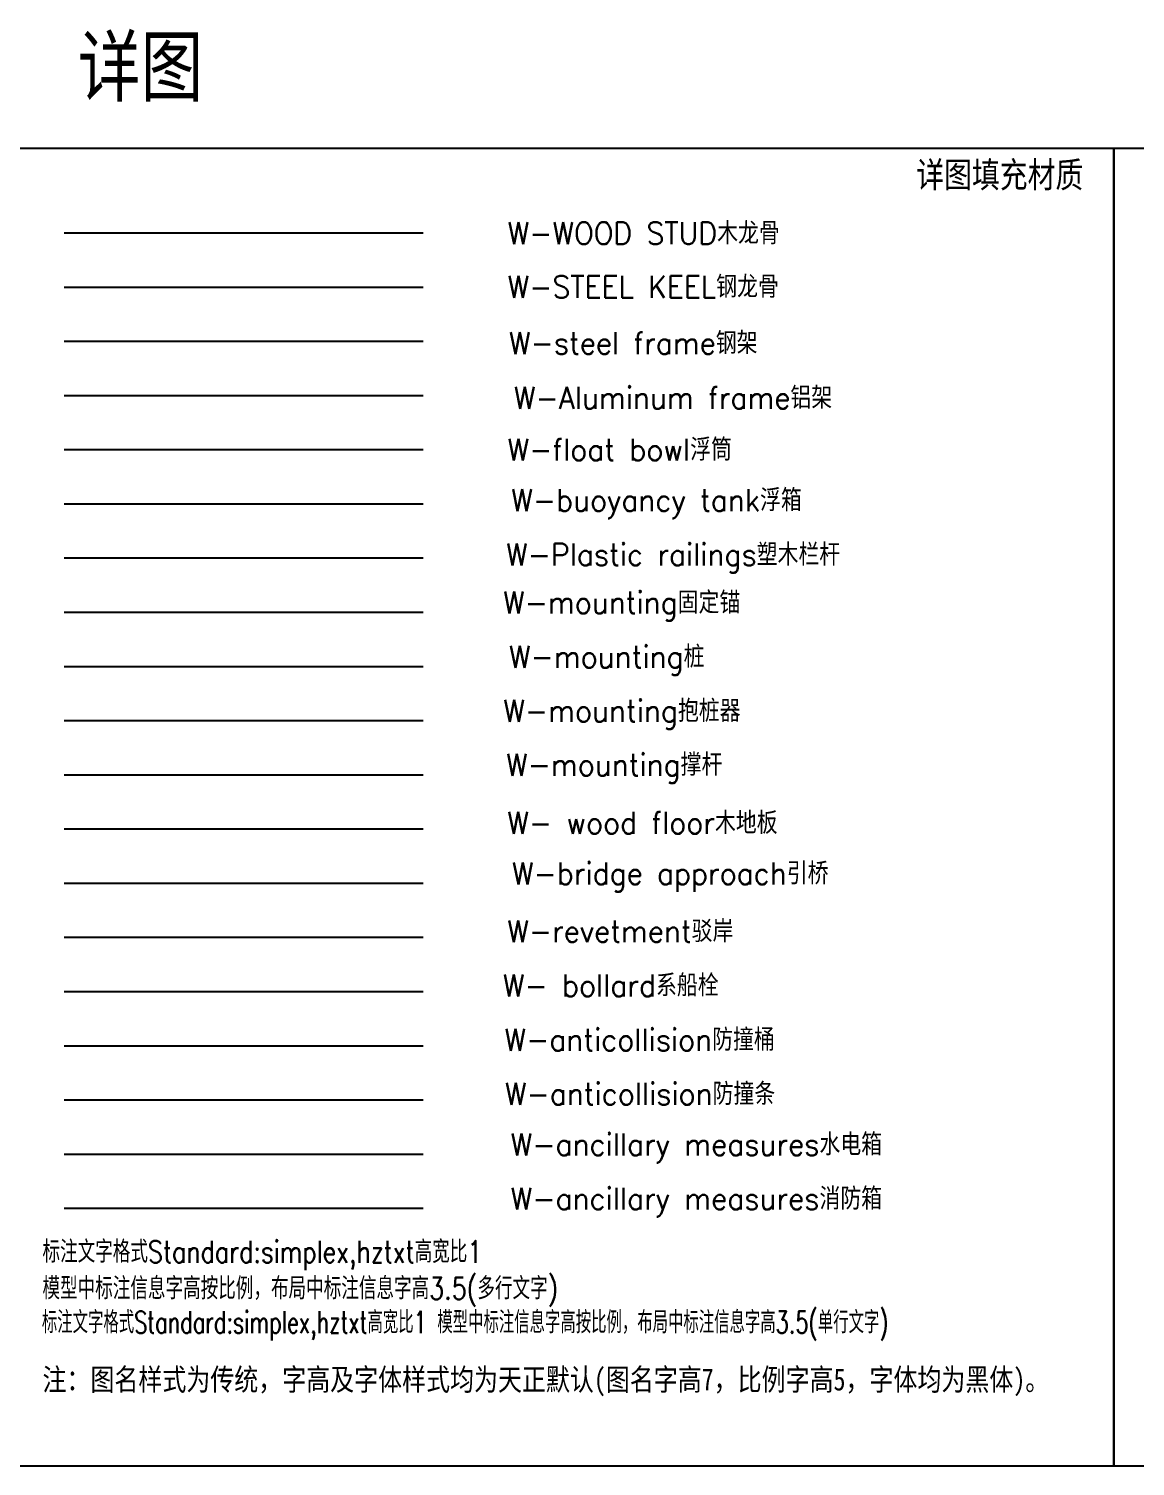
# Model space of a CAD drawing. Header units: millimetres. Extents: x 20612 to 122804, y 29227 to 156976.
# Drawn here: x 46030 to 71212, y 124230 to 156947 of the extents above; entities that cross this region are included whole.
import ezdxf
from ezdxf.enums import TextEntityAlignment as Align

# ---------------------------------------------------------------- set-up
doc = ezdxf.new("R2010")
doc.units = ezdxf.units.MM
doc.header["$LTSCALE"] = 1000
for name, color, linetype in [('L-TEXT文字标注', 7, 'Continuous'), ('W- bollard系船栓', 4, 'Continuous'), ('W-_ANTICOLLISION防撞措施', 6, 'Continuous'), ('W-ALUMINUM_FRAME铝架', 30, 'Continuous'), ('W-ancillary measures附属措施', 1, 'Continuous'), ('W-bridge approach引桥', 4, 'Continuous'), ('W-FLOAT_BOWL浮筒', 253, 'Continuous'), ('W-MOUNTING固定方式', 5, 'Continuous'), ('W-PLASTIC_RAILINGS塑木栏杆', 6, 'Continuous'), ('W-REVETMENT驳岸', 251, 'Continuous'), ('W-STEEL_FRAME钢架', 3, 'Continuous'), ('W-STEEL_KEEL钢龙骨', 5, 'Continuous'), ('W-WOOD_FLOOR木地板', 30, 'Continuous'), ('W-WOOD_STUD木龙骨', 25, 'Continuous')]:
    doc.layers.add(name, color=color, linetype=linetype)
doc.styles.get("Standard").update_dxf_attribs({"font": 'simplex.shx', "width": 0.8, "bigfont": 'hztxt.shx'})
doc.styles.add('黑体', font='simhei_0.ttf', dxfattribs={"width": 0.8})

msp = doc.modelspace()

# ---------------------------------------------------------------- linework, layer by layer
for points in [[(45722.932, 154230.476), (70722.932, 154230.476), (70722.932, 124230.476), (45722.932, 124230.476)], [(70722.932, 154230.476), (95722.932, 154230.476), (95722.932, 124230.476), (70722.932, 124230.476)]]:
    msp.add_lwpolyline(points, close=True)
at = {"layer": 'W- bollard系船栓'}
msp.add_lwpolyline([(46833.306, 135035.758), (55005.396, 135035.758)], dxfattribs=at)
at = {"layer": 'W-_ANTICOLLISION防撞措施'}
for points in [[(46833.306, 133802.425), (55005.396, 133802.425)], [(46833.306, 132569.092), (55005.396, 132569.092)]]:
    msp.add_lwpolyline(points, dxfattribs=at)
at = {"layer": 'W-ALUMINUM_FRAME铝架', "color": 4}
msp.add_lwpolyline([(46833.306, 148602.425), (55005.396, 148602.425)], dxfattribs=at)
at = {"layer": 'W-ancillary measures附属措施'}
for points in [[(46833.306, 131335.758), (55005.396, 131335.758)], [(46833.306, 130102.425), (55005.396, 130102.425)]]:
    msp.add_lwpolyline(points, dxfattribs=at)
at = {"layer": 'W-bridge approach引桥'}
msp.add_lwpolyline([(46833.306, 137502.425), (55005.396, 137502.425)], dxfattribs=at)
at = {"layer": 'W-FLOAT_BOWL浮筒'}
for points in [[(46833.306, 147369.092), (55005.396, 147369.092)], [(46833.306, 146135.758), (55005.396, 146135.758)]]:
    msp.add_lwpolyline(points, dxfattribs=at)
at = {"layer": 'W-MOUNTING固定方式'}
for points in [[(46833.306, 143669.092), (55005.396, 143669.092)], [(46833.306, 142435.758), (55005.396, 142435.758)], [(46833.306, 141202.425), (55005.396, 141202.425)], [(46833.306, 139969.092), (55005.396, 139969.092)]]:
    msp.add_lwpolyline(points, dxfattribs=at)
at = {"layer": 'W-PLASTIC_RAILINGS塑木栏杆'}
msp.add_lwpolyline([(46833.306, 144902.425), (55005.396, 144902.425)], dxfattribs=at)
at = {"layer": 'W-REVETMENT驳岸'}
msp.add_lwpolyline([(46833.306, 136269.092), (55005.396, 136269.092)], dxfattribs=at)
at = {"layer": 'W-STEEL_FRAME钢架'}
msp.add_lwpolyline([(46833.306, 149835.758), (55005.396, 149835.758)], dxfattribs=at)
at = {"layer": 'W-STEEL_KEEL钢龙骨', "color": 5}
msp.add_lwpolyline([(46833.306, 151069.092), (55005.396, 151069.092)], dxfattribs=at)
at = {"layer": 'W-WOOD_FLOOR木地板'}
msp.add_lwpolyline([(46833.306, 138735.758), (55005.396, 138735.758)], dxfattribs=at)
at = {"layer": 'W-WOOD_STUD木龙骨'}
msp.add_lwpolyline([(46833.306, 152302.425), (55005.396, 152302.425)], dxfattribs=at)

# ---------------------------------------------------------------- texts
at = {"layer": 'L-TEXT文字标注', "width": 0.95}
for s, height, p in [('详图', 1500, (48575.244, 156116.386)), ('详图填充材质', 666.6667, (68129.159, 153636.346))]:
    msp.add_text(s, height=height, dxfattribs=at).set_placement(p, align=Align.MIDDLE)
at = {"layer": 'L-TEXT文字标注', "width": 0.7}
msp.add_text('标注文字格式Standard:simplex,hztxt高宽比1 模型中标注信息字高按比例，布局中标注信息字高3.5(单行文字)', height=500, dxfattribs=at).set_placement((46329.047, 127256.809))
at = {"layer": 'L-TEXT文字标注', "insert": (46342.826, 129362.86), "char_height": 500, "width": 37770.77731, "attachment_point": 1}
msp.add_mtext('标注文字格式Standard:simplex,hztxt高宽比1\\P模型中标注信息字高按比例，布局中标注信息字高3.5(多行文字)', dxfattribs=at)
at = {"layer": 'L-TEXT文字标注', "insert": (46342.826, 126455.542), "char_height": 500, "attachment_point": 1, "style": '黑体'}
msp.add_mtext('注：图名样式为传统，字高及字体样式均为天正默认(图名字高7，比例字高5，字体均为黑体)。', dxfattribs=at)
at = {"layer": 'W- bollard系船栓', "width": 0.95}
msp.add_text('W- bollard系船栓', height=500, dxfattribs=at).set_placement((59277.094, 135197.998), align=Align.MIDDLE)
at = {"layer": 'W-_ANTICOLLISION防撞措施', "width": 0.95}
for s, p in [('W-anticollision防撞桶', (59934.71, 133964.665)), ('W-anticollision防撞条', (59945.188, 132731.331))]:
    msp.add_text(s, height=500, dxfattribs=at).set_placement(p, align=Align.MIDDLE)
at = {"layer": 'W-ALUMINUM_FRAME铝架', "color": 4, "width": 0.95}
msp.add_text('W-Aluminum frame铝架', height=500, dxfattribs=at).set_placement((60694.984, 148573.586), align=Align.MIDDLE)
at = {"layer": 'W-ancillary measures附属措施', "width": 0.95}
for s, p in [('W-ancillary measures水电箱', (61226.615, 131497.998)), ('W-ancillary measures消防箱', (61226.615, 130264.665))]:
    msp.add_text(s, height=500, dxfattribs=at).set_placement(p, align=Align.MIDDLE)
at = {"layer": 'W-bridge approach引桥', "width": 0.95}
msp.add_text('W-bridge approach引桥', height=500, dxfattribs=at).set_placement((60631.826, 137664.665), align=Align.MIDDLE)
at = {"layer": 'W-FLOAT_BOWL浮筒', "width": 0.95}
for s, p in [('W-float bowl浮筒', (59482.246, 147394.523)), ('W-buoyancy tank浮箱', (60319.151, 146161.19))]:
    msp.add_text(s, height=500, dxfattribs=at).set_placement(p, align=Align.MIDDLE)
at = {"layer": 'W-MOUNTING固定方式', "width": 0.95}
for s, p in [('W-mounting固定锚', (59526.736, 143831.331)), ('W-mounting桩', (59186.202, 142597.998)), ('W-mounting抱桩器', (59531.975, 141364.665)), ('W-mounting撑杆', (59356.469, 140138.938))]:
    msp.add_text(s, height=500, dxfattribs=at).set_placement(p, align=Align.MIDDLE)
at = {"layer": 'W-PLASTIC_RAILINGS塑木栏杆', "width": 0.95}
msp.add_text('W-Plastic railings塑木栏杆', height=500, dxfattribs=at).set_placement((60697.479, 144921.032), align=Align.MIDDLE)
at = {"layer": 'W-REVETMENT驳岸', "width": 0.95}
msp.add_text('W-revetment驳岸', height=500, dxfattribs=at).set_placement((59495.634, 136431.331), align=Align.MIDDLE)
at = {"layer": 'W-STEEL_FRAME钢架', "width": 0.95}
msp.add_text('W-steel frame钢架', height=500, dxfattribs=at).set_placement((59790.223, 149818.879), align=Align.MIDDLE)
at = {"layer": 'W-STEEL_KEEL钢龙骨', "color": 5, "width": 0.95}
msp.add_text('W-STEEL KEEL钢龙骨', height=500, dxfattribs=at).set_placement((60016.413, 151100.226), align=Align.MIDDLE)
at = {"layer": 'W-WOOD_FLOOR木地板', "width": 0.95}
msp.add_text('W- wood floor木地板', height=500, dxfattribs=at).set_placement((59998.285, 138897.998), align=Align.MIDDLE)
at = {"layer": 'W-WOOD_STUD木龙骨', "width": 0.95}
msp.add_text('W-WOOD STUD木龙骨', height=500, dxfattribs=at).set_placement((60027.723, 152318.427), align=Align.MIDDLE)

doc.saveas('drawing.dxf')
